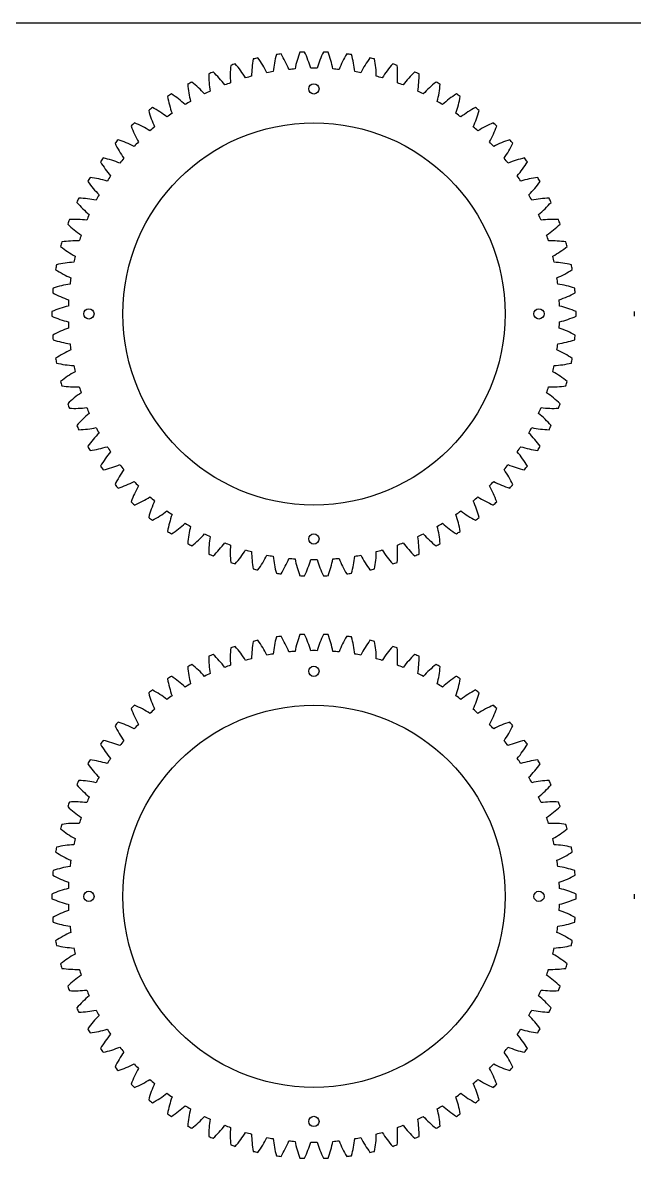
# Model space of a CAD drawing. Header units: inches. Extents: x 0 to 48, y -0.6 to 48.
# Drawn here: x 24 to 32.4, y 32.4 to 48 of the extents above; entities that cross this region are included whole.
import ezdxf

# ---------------------------------------------------------------- set-up
doc = ezdxf.new("R2010")
doc.units = ezdxf.units.IN
doc.header["$MEASUREMENT"] = 0

msp = doc.modelspace()

# ---------------------------------------------------------------- linework, layer by layer
at = {"color": 7, "linetype": 'Continuous'}
msp.add_line((0, 48), (48, 48), dxfattribs=at)
for centre, radius in [((28, 47.091), 0.0703), ((28, 44), 2.625), ((24.909, 44), 0.0703), ((31.091, 44), 0.0703), ((28, 40.909), 0.0703), ((28, 39.091), 0.0703), ((28, 36), 2.625), ((24.909, 36), 0.0703), ((31.091, 36), 0.0703), ((28, 32.909), 0.0703)]:
    msp.add_circle(centre, radius, dxfattribs=at)
for centre, radius, start, end in [((29.114, 47.095), 1.4, 159.0668, 168.8661), ((28, 44), 3.6, 92.0569, 93.0859), ((26.613, 46.982), 1.4, 16.2767, 26.076), ((29.387, 46.982), 1.4, 153.924, 163.7233), ((28, 44), 3.6, 86.9141, 87.9431), ((26.886, 47.095), 1.4, 11.1339, 20.9332), ((28, 44), 3.6, 107.4855, 108.5145), ((25.87, 46.506), 1.4, 31.7053, 41.5046), ((28.543, 47.244), 1.4, 169.3525, 179.1519), ((28, 44), 3.6, 102.3426, 103.3716), ((26.103, 46.687), 1.4, 26.5624, 36.3618), ((28.832, 47.182), 1.4, 164.2097, 174.009), ((28, 44), 3.6, 97.1998, 98.2288), ((26.352, 46.846), 1.4, 21.4196, 31.2189), ((29.648, 46.846), 1.4, 148.7811, 158.5804), ((28, 44), 3.6, 81.7712, 82.8002), ((27.168, 47.182), 1.4, 5.991, 15.7903), ((29.897, 46.687), 1.4, 143.6382, 153.4376), ((28, 44), 3.6, 76.6284, 77.6574), ((27.457, 47.244), 1.4, 0.8481, 10.6475), ((30.13, 46.506), 1.4, 138.4954, 148.2947), ((28, 44), 3.6, 71.4855, 72.5145), ((28, 44), 3.6, 112.6284, 113.6574), ((27.955, 47.289), 1.4, 179.6382, 189.4376), ((25.654, 46.305), 1.4, 36.8481, 46.6475), ((28.25, 47.279), 1.4, 174.4954, 184.2947), ((28, 44), 3.375, 104.7016, 106.1556), ((28, 44), 3.375, 99.5587, 101.0127), ((28, 44), 3.375, 94.4159, 95.8699), ((28, 44), 3.375, 89.273, 90.727), ((28, 44), 3.375, 84.1301, 85.5841), ((28, 44), 3.375, 78.9873, 80.4413), ((28, 44), 3.375, 73.8444, 75.2984), ((27.75, 47.279), 1.4, 355.7053, 5.5046), ((30.346, 46.305), 1.4, 133.3525, 143.1519), ((28, 44), 3.6, 66.3426, 67.3716), ((28.045, 47.289), 1.4, 350.5624, 0.3618), ((28, 44), 3.6, 117.7712, 118.8002), ((27.661, 47.271), 1.4, 184.7811, 194.5804), ((25.457, 46.085), 1.4, 41.991, 51.7903), ((28, 44), 3.375, 109.8444, 111.2984), ((28, 44), 3.375, 68.7016, 70.1556), ((30.543, 46.085), 1.4, 128.2097, 138.009), ((28, 44), 3.6, 61.1998, 62.2288), ((28.339, 47.271), 1.4, 345.4196, 355.2189), ((28, 44), 3.6, 122.9141, 123.9431), ((27.369, 47.228), 1.4, 189.924, 199.7233), ((25.28, 45.849), 1.4, 47.1339, 56.9332), ((28, 44), 3.375, 114.9873, 116.4413), ((28, 44), 3.375, 63.5587, 65.0127), ((30.72, 45.849), 1.4, 123.0668, 132.8661), ((28.631, 47.228), 1.4, 340.2767, 350.076), ((28, 44), 3.6, 56.0569, 57.0859), ((28, 44), 3.6, 128.0569, 129.0859), ((27.082, 47.158), 1.4, 195.0668, 204.8661), ((25.125, 45.598), 1.4, 52.2767, 62.076), ((28, 44), 3.375, 120.1301, 121.5841), ((28, 44), 3.375, 58.4159, 59.8699), ((30.875, 45.598), 1.4, 117.924, 127.7233), ((28.918, 47.158), 1.4, 335.1339, 344.9332), ((28, 44), 3.6, 50.9141, 51.9431), ((28, 44), 3.375, 125.273, 126.727), ((28, 44), 3.375, 53.273, 54.727), ((28, 44), 3.6, 133.1998, 134.2288), ((26.803, 47.063), 1.4, 200.2097, 210.009), ((24.994, 45.334), 1.4, 57.4196, 67.2189), ((28, 44), 3.375, 130.4159, 131.8699), ((28, 44), 3.375, 48.1301, 49.5841), ((31.006, 45.334), 1.4, 112.7811, 122.5804), ((29.197, 47.063), 1.4, 329.991, 339.7903), ((28, 44), 3.6, 45.7712, 46.8002), ((28, 44), 3.6, 138.3426, 139.3716), ((26.533, 46.944), 1.4, 205.3525, 215.1519), ((24.886, 45.059), 1.4, 62.5624, 72.3618), ((28, 44), 3.375, 135.5587, 137.0127), ((28, 44), 3.375, 42.9873, 44.4413), ((31.114, 45.059), 1.4, 107.6382, 117.4376), ((29.467, 46.944), 1.4, 324.8481, 334.6475), ((28, 44), 3.6, 40.6284, 41.6574), ((28, 44), 3.6, 143.4855, 144.5145), ((26.275, 46.8), 1.4, 210.4954, 220.2947), ((24.804, 44.775), 1.4, 67.7053, 77.5046), ((28, 44), 3.375, 140.7016, 142.1556), ((28, 44), 3.375, 37.8444, 39.2984), ((31.196, 44.775), 1.4, 102.4954, 112.2947), ((29.725, 46.8), 1.4, 319.7053, 329.5046), ((28, 44), 3.6, 35.4855, 36.5145), ((28, 44), 3.6, 148.6284, 149.6574), ((24.747, 44.486), 1.4, 72.8481, 82.6475), ((28, 44), 3.375, 145.8444, 147.2984), ((28, 44), 3.375, 32.7016, 34.1556), ((31.253, 44.486), 1.4, 97.3525, 107.1519), ((28, 44), 3.6, 30.3426, 31.3716), ((26.031, 46.634), 1.4, 215.6382, 225.4376), ((29.969, 46.634), 1.4, 314.5624, 324.3618), ((28, 44), 3.6, 153.7712, 154.8002), ((24.717, 44.192), 1.4, 77.991, 87.7903), ((28, 44), 3.375, 150.9873, 152.4413), ((28, 44), 3.375, 27.5587, 29.0127), ((31.283, 44.192), 1.4, 92.2097, 102.009), ((28, 44), 3.6, 25.1998, 26.2288), ((25.803, 46.447), 1.4, 220.7811, 230.5804), ((30.197, 46.447), 1.4, 309.4196, 319.2189), ((28, 44), 3.6, 158.9141, 159.9431), ((25.592, 46.24), 1.4, 225.924, 235.7233), ((24.713, 43.897), 1.4, 83.1339, 92.9332), ((28, 44), 3.375, 156.1301, 157.5841), ((28, 44), 3.375, 22.4159, 23.8699), ((31.287, 43.897), 1.4, 87.0668, 96.8661), ((30.408, 46.24), 1.4, 304.2767, 314.076), ((28, 44), 3.6, 20.0569, 21.0859), ((28, 44), 3.375, 161.273, 162.727), ((28, 44), 3.375, 17.273, 18.727), ((28, 44), 3.6, 164.0569, 165.0859), ((25.401, 46.016), 1.4, 231.0668, 240.8661), ((24.735, 43.603), 1.4, 88.2767, 98.076), ((31.265, 43.603), 1.4, 81.924, 91.7233), ((30.599, 46.016), 1.4, 299.1339, 308.9332), ((28, 44), 3.6, 14.9141, 15.9431), ((28, 44), 3.375, 166.4159, 167.8699), ((28, 44), 3.375, 12.1301, 13.5841), ((28, 44), 3.6, 169.1998, 170.2288), ((25.231, 45.774), 1.4, 236.2097, 246.009), ((24.784, 43.312), 1.4, 93.4196, 103.2189), ((31.216, 43.312), 1.4, 76.7811, 86.5804), ((30.769, 45.774), 1.4, 293.991, 303.7903), ((28, 44), 3.6, 9.7712, 10.8002), ((28, 44), 3.375, 171.5587, 173.0127), ((28, 44), 3.375, 6.9873, 8.4413), ((28, 44), 3.6, 174.3426, 175.3716), ((24.859, 43.026), 1.4, 98.5624, 108.3618), ((31.141, 43.026), 1.4, 71.6382, 81.4376), ((28, 44), 3.6, 4.6284, 5.6574), ((25.083, 45.519), 1.4, 241.3525, 251.1519), ((28, 44), 3.375, 176.7016, 178.1556), ((30.917, 45.519), 1.4, 288.8481, 298.6475), ((28, 44), 3.375, 1.8444, 3.2984), ((24.958, 42.748), 1.4, 103.7053, 113.5046), ((28, 44), 3.6, 179.4855, 180.5145), ((31.042, 42.748), 1.4, 66.4954, 76.2947), ((28, 44), 3.6, 359.4855, 0.5145), ((36, 44), 3.6, 179.4855, 180.5145), ((24.958, 45.252), 1.4, 246.4954, 256.2947), ((28, 44), 3.375, 181.8444, 183.2984), ((28, 44), 3.375, 356.7016, 358.1556), ((31.042, 45.252), 1.4, 283.7053, 293.5046), ((25.083, 42.481), 1.4, 108.8481, 118.6475), ((28, 44), 3.6, 184.6284, 185.6574), ((30.917, 42.481), 1.4, 61.3525, 71.1519), ((28, 44), 3.6, 354.3426, 355.3716), ((24.859, 44.974), 1.4, 251.6382, 261.4376), ((28, 44), 3.375, 186.9873, 188.4413), ((28, 44), 3.375, 351.5587, 353.0127), ((31.141, 44.974), 1.4, 278.5624, 288.3618), ((25.231, 42.226), 1.4, 113.991, 123.7903), ((28, 44), 3.6, 189.7712, 190.8002), ((30.769, 42.226), 1.4, 56.2097, 66.009), ((28, 44), 3.6, 349.1998, 350.2288), ((24.784, 44.688), 1.4, 256.7811, 266.5804), ((25.401, 41.984), 1.4, 119.1339, 128.9332), ((28, 44), 3.375, 192.1301, 193.5841), ((28, 44), 3.375, 346.4159, 347.8699), ((30.599, 41.984), 1.4, 51.0668, 60.8661), ((31.216, 44.688), 1.4, 273.4196, 283.2189), ((28, 44), 3.6, 194.9141, 195.9431), ((28, 44), 3.6, 344.0569, 345.0859), ((24.735, 44.397), 1.4, 261.924, 271.7233), ((25.592, 41.76), 1.4, 124.2767, 134.076), ((28, 44), 3.375, 197.273, 198.727), ((28, 44), 3.375, 341.273, 342.727), ((30.408, 41.76), 1.4, 45.924, 55.7233), ((31.265, 44.397), 1.4, 268.2767, 278.076), ((28, 44), 3.6, 200.0569, 201.0859), ((28, 44), 3.6, 338.9141, 339.9431), ((24.713, 44.103), 1.4, 267.0668, 276.8661), ((25.803, 41.553), 1.4, 129.4196, 139.2189), ((28, 44), 3.375, 202.4159, 203.8699), ((28, 44), 3.375, 336.1301, 337.5841), ((30.197, 41.553), 1.4, 40.7811, 50.5804), ((31.287, 44.103), 1.4, 263.1339, 272.9332), ((28, 44), 3.6, 205.1998, 206.2288), ((24.717, 43.808), 1.4, 272.2097, 282.009), ((28, 44), 3.375, 207.5587, 209.0127), ((28, 44), 3.375, 330.9873, 332.4413), ((31.283, 43.808), 1.4, 257.991, 267.7903), ((28, 44), 3.6, 333.7712, 334.8002), ((26.031, 41.366), 1.4, 134.5624, 144.3618), ((29.969, 41.366), 1.4, 35.6382, 45.4376), ((28, 44), 3.6, 210.3426, 211.3716), ((24.747, 43.514), 1.4, 277.3525, 287.1519), ((28, 44), 3.375, 212.7016, 214.1556), ((28, 44), 3.375, 325.8444, 327.2984), ((31.253, 43.514), 1.4, 252.8481, 262.6475), ((28, 44), 3.6, 328.6284, 329.6574), ((26.275, 41.2), 1.4, 139.7053, 149.5046), ((29.725, 41.2), 1.4, 30.4954, 40.2947), ((28, 44), 3.6, 215.4855, 216.5145), ((24.804, 43.225), 1.4, 282.4954, 292.2947), ((26.533, 41.056), 1.4, 144.8481, 154.6475), ((28, 44), 3.375, 217.8444, 219.2984), ((28, 44), 3.375, 320.7016, 322.1556), ((29.467, 41.056), 1.4, 25.3525, 35.1519), ((31.196, 43.225), 1.4, 247.7053, 257.5046), ((28, 44), 3.6, 323.4855, 324.5145), ((28, 44), 3.6, 220.6284, 221.6574), ((24.886, 42.941), 1.4, 287.6382, 297.4376), ((28, 44), 3.375, 222.9873, 224.4413), ((28, 44), 3.375, 315.5587, 317.0127), ((31.114, 42.941), 1.4, 242.5624, 252.3618), ((28, 44), 3.6, 318.3426, 319.3716), ((26.803, 40.937), 1.4, 149.991, 159.7903), ((29.197, 40.937), 1.4, 20.2097, 30.009), ((28, 44), 3.6, 225.7712, 226.8002), ((24.994, 42.666), 1.4, 292.7811, 302.5804), ((27.082, 40.842), 1.4, 155.1339, 164.9332), ((28, 44), 3.375, 228.1301, 229.5841), ((28, 44), 3.375, 310.4159, 311.8699), ((28.918, 40.842), 1.4, 15.0668, 24.8661), ((31.006, 42.666), 1.4, 237.4196, 247.2189), ((28, 44), 3.6, 313.1998, 314.2288), ((28, 44), 3.6, 230.9141, 231.9431), ((25.125, 42.402), 1.4, 297.924, 307.7233), ((28, 44), 3.375, 233.273, 234.727), ((27.369, 40.772), 1.4, 160.2767, 170.076), ((28, 44), 3.375, 305.273, 306.727), ((28.631, 40.772), 1.4, 9.924, 19.7233), ((30.875, 42.402), 1.4, 232.2767, 242.076), ((28, 44), 3.6, 308.0569, 309.0859), ((25.28, 42.151), 1.4, 303.0668, 312.8661), ((28, 44), 3.375, 238.4159, 239.8699), ((27.661, 40.729), 1.4, 165.4196, 175.2189), ((28, 44), 3.375, 300.1301, 301.5841), ((28.339, 40.729), 1.4, 4.7811, 14.5804), ((30.72, 42.151), 1.4, 227.1339, 236.9332), ((28, 44), 3.6, 236.0569, 237.0859), ((25.457, 41.915), 1.4, 308.2097, 318.009), ((28, 44), 3.375, 243.5587, 245.0127), ((27.955, 40.711), 1.4, 170.5624, 180.3618), ((28, 44), 3.375, 294.9873, 296.4413), ((28.045, 40.711), 1.4, 359.6382, 9.4376), ((30.543, 41.915), 1.4, 221.991, 231.7903), ((28, 44), 3.6, 302.9141, 303.9431), ((28, 44), 3.6, 241.1998, 242.2288), ((25.654, 41.695), 1.4, 313.3525, 323.1519), ((28, 44), 3.375, 248.7016, 250.1556), ((28.25, 40.721), 1.4, 175.7053, 185.5046), ((25.87, 41.494), 1.4, 318.4954, 328.2947), ((28, 44), 3.375, 253.8444, 255.2984), ((28.543, 40.756), 1.4, 180.8481, 190.6475), ((27.457, 40.756), 1.4, 349.3525, 359.1519), ((28, 44), 3.375, 284.7016, 286.1556), ((30.13, 41.494), 1.4, 211.7053, 221.5046), ((27.75, 40.721), 1.4, 354.4954, 4.2947), ((28, 44), 3.375, 289.8444, 291.2984), ((30.346, 41.695), 1.4, 216.8481, 226.6475), ((28, 44), 3.6, 297.7712, 298.8002), ((28, 44), 3.6, 246.3426, 247.3716), ((28, 44), 3.6, 251.4855, 252.5145), ((26.103, 41.313), 1.4, 323.6382, 333.4376), ((28, 44), 3.375, 258.9873, 260.4413), ((28.832, 40.818), 1.4, 185.991, 195.7903), ((26.352, 41.154), 1.4, 328.7811, 338.5804), ((28, 44), 3.375, 264.1301, 265.5841), ((29.114, 40.905), 1.4, 191.1339, 200.9332), ((26.613, 41.018), 1.4, 333.924, 343.7233), ((28, 44), 3.375, 269.273, 270.727), ((29.387, 41.018), 1.4, 196.2767, 206.076), ((26.886, 40.905), 1.4, 339.0668, 348.8661), ((28, 44), 3.375, 274.4159, 275.8699), ((29.648, 41.154), 1.4, 201.4196, 211.2189), ((27.168, 40.818), 1.4, 344.2097, 354.009), ((28, 44), 3.375, 279.5587, 281.0127), ((29.897, 41.313), 1.4, 206.5624, 216.3618), ((28, 44), 3.6, 287.4855, 288.5145), ((28, 44), 3.6, 292.6284, 293.6574), ((28, 44), 3.6, 256.6284, 257.6574), ((28, 44), 3.6, 261.7712, 262.8002), ((28, 44), 3.6, 266.9141, 267.9431), ((28, 44), 3.6, 272.0569, 273.0859), ((28, 44), 3.6, 277.1998, 278.2288), ((28, 44), 3.6, 282.3426, 283.3716), ((28.543, 39.244), 1.4, 169.3525, 179.1519), ((28, 36), 3.6, 102.3426, 103.3716), ((26.103, 38.687), 1.4, 26.5624, 36.3618), ((28.832, 39.182), 1.4, 164.2097, 174.009), ((28, 36), 3.6, 97.1998, 98.2288), ((26.352, 38.846), 1.4, 21.4196, 31.2189), ((29.114, 39.095), 1.4, 159.0668, 168.8661), ((28, 36), 3.6, 92.0569, 93.0859), ((26.613, 38.982), 1.4, 16.2767, 26.076), ((29.387, 38.982), 1.4, 153.924, 163.7233), ((28, 36), 3.6, 86.9141, 87.9431), ((26.886, 39.095), 1.4, 11.1339, 20.9332), ((29.648, 38.846), 1.4, 148.7811, 158.5804), ((28, 36), 3.6, 81.7712, 82.8002), ((27.168, 39.182), 1.4, 5.991, 15.7903), ((29.897, 38.687), 1.4, 143.6382, 153.4376), ((28, 36), 3.6, 76.6284, 77.6574), ((27.457, 39.244), 1.4, 0.8481, 10.6475), ((28, 36), 3.6, 112.6284, 113.6574), ((25.654, 38.305), 1.4, 36.8481, 46.6475), ((28.25, 39.279), 1.4, 174.4954, 184.2947), ((28, 36), 3.6, 107.4855, 108.5145), ((25.87, 38.506), 1.4, 31.7053, 41.5046), ((28, 36), 3.375, 99.5587, 101.0127), ((28, 36), 3.375, 94.4159, 95.8699), ((28, 36), 3.375, 89.273, 90.727), ((28, 36), 3.375, 84.1301, 85.5841), ((28, 36), 3.375, 78.9873, 80.4413), ((30.13, 38.506), 1.4, 138.4954, 148.2947), ((28, 36), 3.6, 71.4855, 72.5145), ((27.75, 39.279), 1.4, 355.7053, 5.5046), ((30.346, 38.305), 1.4, 133.3525, 143.1519), ((28, 36), 3.6, 66.3426, 67.3716), ((28, 36), 3.6, 117.7712, 118.8002), ((27.661, 39.271), 1.4, 184.7811, 194.5804), ((25.457, 38.085), 1.4, 41.991, 51.7903), ((27.955, 39.289), 1.4, 179.6382, 189.4376), ((28, 36), 3.375, 109.8444, 111.2984), ((28, 36), 3.375, 104.7016, 106.1556), ((28, 36), 3.375, 73.8444, 75.2984), ((28, 36), 3.375, 68.7016, 70.1556), ((28.045, 39.289), 1.4, 350.5624, 0.3618), ((30.543, 38.085), 1.4, 128.2097, 138.009), ((28, 36), 3.6, 61.1998, 62.2288), ((28.339, 39.271), 1.4, 345.4196, 355.2189), ((28, 36), 3.6, 122.9141, 123.9431), ((25.28, 37.849), 1.4, 47.1339, 56.9332), ((28, 36), 3.375, 114.9873, 116.4413), ((28, 36), 3.375, 63.5587, 65.0127), ((30.72, 37.849), 1.4, 123.0668, 132.8661), ((28, 36), 3.6, 56.0569, 57.0859), ((27.369, 39.228), 1.4, 189.924, 199.7233), ((28, 36), 3.375, 120.1301, 121.5841), ((28, 36), 3.375, 58.4159, 59.8699), ((28.631, 39.228), 1.4, 340.2767, 350.076), ((28, 36), 3.6, 128.0569, 129.0859), ((27.082, 39.158), 1.4, 195.0668, 204.8661), ((25.125, 37.598), 1.4, 52.2767, 62.076), ((28, 36), 3.375, 125.273, 126.727), ((28, 36), 3.375, 53.273, 54.727), ((30.875, 37.598), 1.4, 117.924, 127.7233), ((28.918, 39.158), 1.4, 335.1339, 344.9332), ((28, 36), 3.6, 50.9141, 51.9431), ((28, 36), 3.6, 133.1998, 134.2288), ((26.803, 39.063), 1.4, 200.2097, 210.009), ((24.994, 37.334), 1.4, 57.4196, 67.2189), ((28, 36), 3.375, 130.4159, 131.8699), ((28, 36), 3.375, 48.1301, 49.5841), ((31.006, 37.334), 1.4, 112.7811, 122.5804), ((29.197, 39.063), 1.4, 329.991, 339.7903), ((28, 36), 3.6, 45.7712, 46.8002), ((28, 36), 3.6, 138.3426, 139.3716), ((24.886, 37.059), 1.4, 62.5624, 72.3618), ((31.114, 37.059), 1.4, 107.6382, 117.4376), ((28, 36), 3.6, 40.6284, 41.6574), ((26.533, 38.944), 1.4, 205.3525, 215.1519), ((28, 36), 3.375, 135.5587, 137.0127), ((28, 36), 3.375, 42.9873, 44.4413), ((29.467, 38.944), 1.4, 324.8481, 334.6475), ((28, 36), 3.6, 143.4855, 144.5145), ((26.275, 38.8), 1.4, 210.4954, 220.2947), ((24.804, 36.775), 1.4, 67.7053, 77.5046), ((28, 36), 3.375, 140.7016, 142.1556), ((28, 36), 3.375, 37.8444, 39.2984), ((31.196, 36.775), 1.4, 102.4954, 112.2947), ((29.725, 38.8), 1.4, 319.7053, 329.5046), ((28, 36), 3.6, 35.4855, 36.5145), ((28, 36), 3.6, 148.6284, 149.6574), ((26.031, 38.634), 1.4, 215.6382, 225.4376), ((24.747, 36.486), 1.4, 72.8481, 82.6475), ((28, 36), 3.375, 145.8444, 147.2984), ((28, 36), 3.375, 32.7016, 34.1556), ((31.253, 36.486), 1.4, 97.3525, 107.1519), ((29.969, 38.634), 1.4, 314.5624, 324.3618), ((28, 36), 3.6, 30.3426, 31.3716), ((28, 36), 3.6, 153.7712, 154.8002), ((24.717, 36.192), 1.4, 77.991, 87.7903), ((28, 36), 3.375, 150.9873, 152.4413), ((28, 36), 3.375, 27.5587, 29.0127), ((31.283, 36.192), 1.4, 92.2097, 102.009), ((28, 36), 3.6, 25.1998, 26.2288), ((25.803, 38.447), 1.4, 220.7811, 230.5804), ((30.197, 38.447), 1.4, 309.4196, 319.2189), ((28, 36), 3.6, 158.9141, 159.9431), ((24.713, 35.897), 1.4, 83.1339, 92.9332), ((28, 36), 3.375, 156.1301, 157.5841), ((28, 36), 3.375, 22.4159, 23.8699), ((31.287, 35.897), 1.4, 87.0668, 96.8661), ((28, 36), 3.6, 20.0569, 21.0859), ((25.592, 38.24), 1.4, 225.924, 235.7233), ((30.408, 38.24), 1.4, 304.2767, 314.076), ((28, 36), 3.6, 164.0569, 165.0859), ((24.735, 35.603), 1.4, 88.2767, 98.076), ((28, 36), 3.375, 161.273, 162.727), ((28, 36), 3.375, 17.273, 18.727), ((31.265, 35.603), 1.4, 81.924, 91.7233), ((28, 36), 3.6, 14.9141, 15.9431), ((25.401, 38.016), 1.4, 231.0668, 240.8661), ((30.599, 38.016), 1.4, 299.1339, 308.9332), ((28, 36), 3.6, 169.1998, 170.2288), ((24.784, 35.312), 1.4, 93.4196, 103.2189), ((28, 36), 3.375, 166.4159, 167.8699), ((28, 36), 3.375, 12.1301, 13.5841), ((31.216, 35.312), 1.4, 76.7811, 86.5804), ((28, 36), 3.6, 9.7712, 10.8002), ((25.231, 37.774), 1.4, 236.2097, 246.009), ((30.769, 37.774), 1.4, 293.991, 303.7903), ((28, 36), 3.6, 174.3426, 175.3716), ((24.859, 35.026), 1.4, 98.5624, 108.3618), ((28, 36), 3.375, 171.5587, 173.0127), ((28, 36), 3.375, 6.9873, 8.4413), ((31.141, 35.026), 1.4, 71.6382, 81.4376), ((28, 36), 3.6, 4.6284, 5.6574), ((25.083, 37.519), 1.4, 241.3525, 251.1519), ((28, 36), 3.375, 176.7016, 178.1556), ((30.917, 37.519), 1.4, 288.8481, 298.6475), ((28, 36), 3.375, 1.8444, 3.2984), ((24.958, 34.748), 1.4, 103.7053, 113.5046), ((28, 36), 3.6, 179.4855, 180.5145), ((31.042, 34.748), 1.4, 66.4954, 76.2947), ((28, 36), 3.6, 359.4855, 0.5145), ((36, 36), 3.6, 179.4855, 180.5145), ((24.958, 37.252), 1.4, 246.4954, 256.2947), ((28, 36), 3.375, 181.8444, 183.2984), ((28, 36), 3.375, 356.7016, 358.1556), ((31.042, 37.252), 1.4, 283.7053, 293.5046), ((25.083, 34.481), 1.4, 108.8481, 118.6475), ((30.917, 34.481), 1.4, 61.3525, 71.1519), ((28, 36), 3.6, 184.6284, 185.6574), ((24.859, 36.974), 1.4, 251.6382, 261.4376), ((28, 36), 3.375, 186.9873, 188.4413), ((28, 36), 3.375, 351.5587, 353.0127), ((31.141, 36.974), 1.4, 278.5624, 288.3618), ((28, 36), 3.6, 354.3426, 355.3716), ((25.231, 34.226), 1.4, 113.991, 123.7903), ((30.769, 34.226), 1.4, 56.2097, 66.009), ((28, 36), 3.6, 189.7712, 190.8002), ((24.784, 36.688), 1.4, 256.7811, 266.5804), ((28, 36), 3.375, 192.1301, 193.5841), ((28, 36), 3.375, 346.4159, 347.8699), ((31.216, 36.688), 1.4, 273.4196, 283.2189), ((28, 36), 3.6, 349.1998, 350.2288), ((25.401, 33.984), 1.4, 119.1339, 128.9332), ((30.599, 33.984), 1.4, 51.0668, 60.8661), ((28, 36), 3.6, 194.9141, 195.9431), ((24.735, 36.397), 1.4, 261.924, 271.7233), ((28, 36), 3.375, 197.273, 198.727), ((28, 36), 3.375, 341.273, 342.727), ((31.265, 36.397), 1.4, 268.2767, 278.076), ((28, 36), 3.6, 344.0569, 345.0859), ((25.592, 33.76), 1.4, 124.2767, 134.076), ((30.408, 33.76), 1.4, 45.924, 55.7233), ((28, 36), 3.6, 200.0569, 201.0859), ((24.713, 36.103), 1.4, 267.0668, 276.8661), ((25.803, 33.553), 1.4, 129.4196, 139.2189), ((28, 36), 3.375, 202.4159, 203.8699), ((28, 36), 3.375, 336.1301, 337.5841), ((30.197, 33.553), 1.4, 40.7811, 50.5804), ((31.287, 36.103), 1.4, 263.1339, 272.9332), ((28, 36), 3.6, 338.9141, 339.9431), ((28, 36), 3.6, 205.1998, 206.2288), ((24.717, 35.808), 1.4, 272.2097, 282.009), ((26.031, 33.366), 1.4, 134.5624, 144.3618), ((28, 36), 3.375, 207.5587, 209.0127), ((28, 36), 3.375, 330.9873, 332.4413), ((29.969, 33.366), 1.4, 35.6382, 45.4376), ((31.283, 35.808), 1.4, 257.991, 267.7903), ((28, 36), 3.6, 333.7712, 334.8002), ((28, 36), 3.6, 210.3426, 211.3716), ((24.747, 35.514), 1.4, 277.3525, 287.1519), ((28, 36), 3.375, 212.7016, 214.1556), ((28, 36), 3.375, 325.8444, 327.2984), ((31.253, 35.514), 1.4, 252.8481, 262.6475), ((28, 36), 3.6, 328.6284, 329.6574), ((26.275, 33.2), 1.4, 139.7053, 149.5046), ((29.725, 33.2), 1.4, 30.4954, 40.2947), ((28, 36), 3.6, 215.4855, 216.5145), ((24.804, 35.225), 1.4, 282.4954, 292.2947), ((26.533, 33.056), 1.4, 144.8481, 154.6475), ((28, 36), 3.375, 217.8444, 219.2984), ((28, 36), 3.375, 320.7016, 322.1556), ((29.467, 33.056), 1.4, 25.3525, 35.1519), ((31.196, 35.225), 1.4, 247.7053, 257.5046), ((28, 36), 3.6, 323.4855, 324.5145), ((24.886, 34.941), 1.4, 287.6382, 297.4376), ((28, 36), 3.375, 222.9873, 224.4413), ((28, 36), 3.375, 315.5587, 317.0127), ((31.114, 34.941), 1.4, 242.5624, 252.3618), ((28, 36), 3.6, 220.6284, 221.6574), ((26.803, 32.937), 1.4, 149.991, 159.7903), ((29.197, 32.937), 1.4, 20.2097, 30.009), ((28, 36), 3.6, 318.3426, 319.3716), ((28, 36), 3.6, 225.7712, 226.8002), ((24.994, 34.666), 1.4, 292.7811, 302.5804), ((27.082, 32.842), 1.4, 155.1339, 164.9332), ((28, 36), 3.375, 228.1301, 229.5841), ((28, 36), 3.375, 310.4159, 311.8699), ((28.918, 32.842), 1.4, 15.0668, 24.8661), ((31.006, 34.666), 1.4, 237.4196, 247.2189), ((28, 36), 3.6, 313.1998, 314.2288), ((25.125, 34.402), 1.4, 297.924, 307.7233), ((28, 36), 3.375, 233.273, 234.727), ((27.369, 32.772), 1.4, 160.2767, 170.076), ((28, 36), 3.375, 305.273, 306.727), ((28.631, 32.772), 1.4, 9.924, 19.7233), ((30.875, 34.402), 1.4, 232.2767, 242.076), ((28, 36), 3.6, 230.9141, 231.9431), ((25.28, 34.151), 1.4, 303.0668, 312.8661), ((28, 36), 3.375, 238.4159, 239.8699), ((27.661, 32.729), 1.4, 165.4196, 175.2189), ((28, 36), 3.375, 300.1301, 301.5841), ((28.339, 32.729), 1.4, 4.7811, 14.5804), ((30.72, 34.151), 1.4, 227.1339, 236.9332), ((28, 36), 3.6, 308.0569, 309.0859), ((28, 36), 3.6, 236.0569, 237.0859), ((25.457, 33.915), 1.4, 308.2097, 318.009), ((28, 36), 3.375, 243.5587, 245.0127), ((27.955, 32.711), 1.4, 170.5624, 180.3618), ((28, 36), 3.375, 294.9873, 296.4413), ((28.045, 32.711), 1.4, 359.6382, 9.4376), ((30.543, 33.915), 1.4, 221.991, 231.7903), ((28, 36), 3.6, 302.9141, 303.9431), ((28, 36), 3.6, 241.1998, 242.2288), ((25.654, 33.695), 1.4, 313.3525, 323.1519), ((28, 36), 3.375, 248.7016, 250.1556), ((28.25, 32.721), 1.4, 175.7053, 185.5046), ((25.87, 33.494), 1.4, 318.4954, 328.2947), ((28, 36), 3.375, 253.8444, 255.2984), ((28, 36), 3.375, 284.7016, 286.1556), ((30.13, 33.494), 1.4, 211.7053, 221.5046), ((27.75, 32.721), 1.4, 354.4954, 4.2947), ((28, 36), 3.375, 289.8444, 291.2984), ((30.346, 33.695), 1.4, 216.8481, 226.6475), ((28, 36), 3.6, 297.7712, 298.8002), ((28, 36), 3.6, 246.3426, 247.3716), ((28.543, 32.756), 1.4, 180.8481, 190.6475), ((26.103, 33.313), 1.4, 323.6382, 333.4376), ((28, 36), 3.375, 258.9873, 260.4413), ((28.832, 32.818), 1.4, 185.991, 195.7903), ((26.352, 33.154), 1.4, 328.7811, 338.5804), ((28, 36), 3.375, 264.1301, 265.5841), ((29.114, 32.905), 1.4, 191.1339, 200.9332), ((26.613, 33.018), 1.4, 333.924, 343.7233), ((28, 36), 3.375, 269.273, 270.727), ((29.387, 33.018), 1.4, 196.2767, 206.076), ((26.886, 32.905), 1.4, 339.0668, 348.8661), ((28, 36), 3.375, 274.4159, 275.8699), ((29.648, 33.154), 1.4, 201.4196, 211.2189), ((27.168, 32.818), 1.4, 344.2097, 354.009), ((28, 36), 3.375, 279.5587, 281.0127), ((29.897, 33.313), 1.4, 206.5624, 216.3618), ((27.457, 32.756), 1.4, 349.3525, 359.1519), ((28, 36), 3.6, 292.6284, 293.6574), ((28, 36), 3.6, 251.4855, 252.5145), ((28, 36), 3.6, 256.6284, 257.6574), ((28, 36), 3.6, 282.3426, 283.3716), ((28, 36), 3.6, 287.4855, 288.5145), ((28, 36), 3.6, 261.7712, 262.8002), ((28, 36), 3.6, 266.9141, 267.9431), ((28, 36), 3.6, 272.0569, 273.0859), ((28, 36), 3.6, 277.1998, 278.2288)]:
    msp.add_arc(centre, radius, start, end, dxfattribs=at)

doc.saveas('drawing.dxf')
